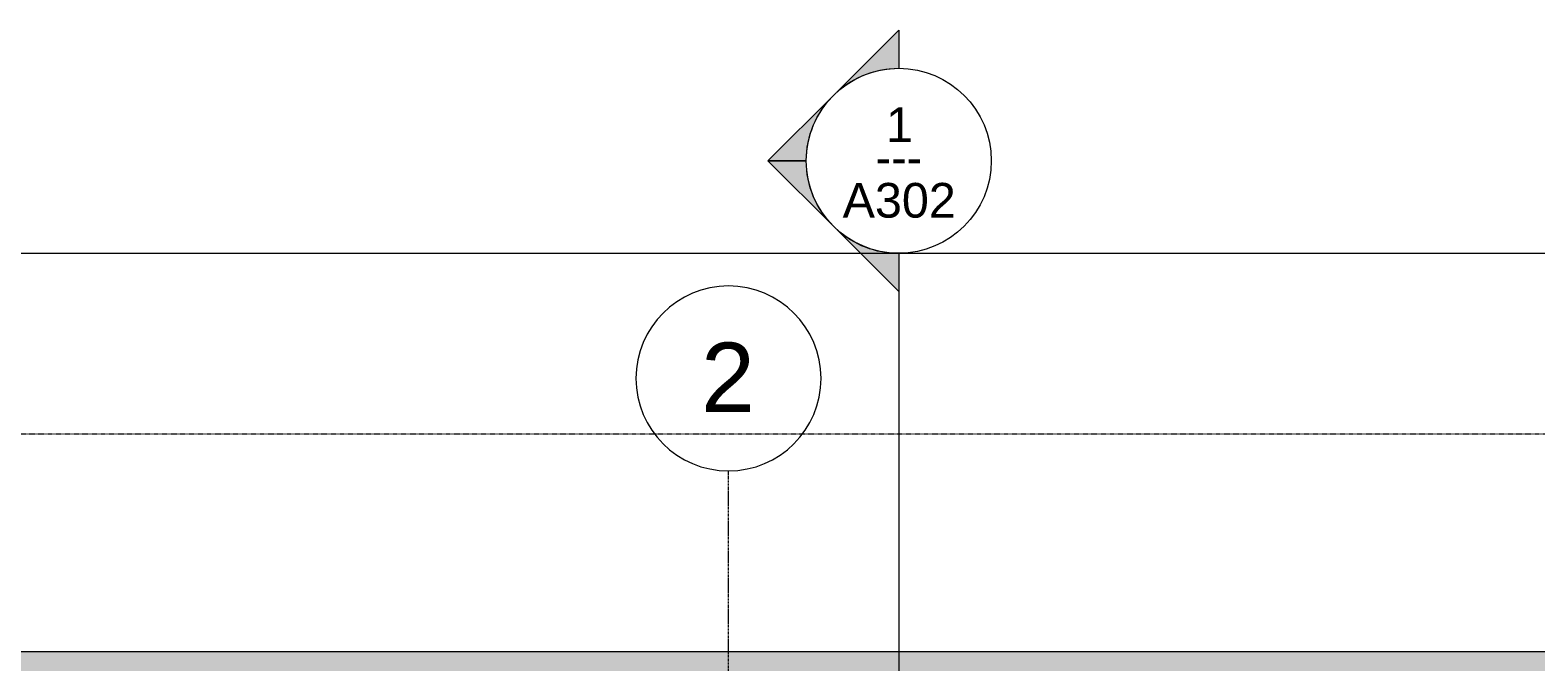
# Model space of a CAD drawing. Header units: inches. Extents: x -4179 to 1631, y -360 to 585.
# Drawn here: x -3335.5 to -2944.9, y 420.9 to 584.9 of the extents above; entities that cross this region are included whole.
import ezdxf

# ---------------------------------------------------------------- set-up
doc = ezdxf.new("R2010")
doc.units = ezdxf.units.IN
doc.header["$MEASUREMENT"] = 0
doc.linetypes.add('Aligning Line 1_8_', pattern=[0.25, 0.125, -0.125])
doc.linetypes.add('Grid Line 1_2_', pattern=[0.875, 0.5, -0.125, 0.125, -0.125])
for name, color, linetype, lineweight in [('0-1', 7, 'Continuous', 5), ('A-WALL', 113, 'Continuous', 13), ('G-ANNO-SYMB', 111, 'Aligning Line 1_8_', 9), ('G-ANNO-SYMB-1', 254, 'Aligning Line 1_8_', 9), ('G-ANNO-SYMB-2', 147, 'Aligning Line 1_8_', 9), ('G-ANNO-SYMB-3', 111, 'Continuous', 9), ('S-GRID-1', 1, 'Grid Line 1_2_', 9), ('S-GRID-IDEN', 1, 'Continuous', 9)]:
    doc.layers.add(name, color=color, linetype=linetype, lineweight=lineweight)
doc.styles.add('Arial', font='arial.ttf', dxfattribs={"height": 9})
doc.styles.add('Arial_1', font='arial.ttf', dxfattribs={"height": 18})
doc.styles.add('Century Gothic', font='ufonts.com_century-gothic.ttf', dxfattribs={"height": 9})

# ---------------------------------------------------------------- blocks, each defined once
blk = doc.blocks.new('CTR - 2nd Phase_rvt-1-BUILDING ELEVATION - WEST')
at = {"layer": 'G-ANNO-SYMB-1'}
blk.add_line((-1910.9, 526.95), (-4072, 526.95), dxfattribs=at)
blk = doc.blocks.new('CTR - 1st Phase - Common Walls_rvt-1-BUILDING ELEVATION - WEST')
at = {"layer": 'G-ANNO-SYMB-2'}
for p, q in [((-1910.9, 526.95), (-4072, 526.95)), ((-1910.9, 526.95), (-4072, 526.95)), ((-1910.96, 526.95), (-4071.96, 526.95)), ((-1910.9, 480), (-4072, 480))]:
    blk.add_line(p, q, dxfattribs=at)
blk = doc.blocks.new('CTR - 1st Phase -Stairs _ Elevators_rvt-1-BUILDING ELEVATION - WEST')
at = {"layer": 'G-ANNO-SYMB-2'}
blk.add_line((-1910.96, 526.95), (-4071.96, 526.95), dxfattribs=at)
blk = doc.blocks.new('Basic Wall _ EXT - FIBER CEMENT - SMALL - ___-2145937-BUILDING ELEVATION - WEST')
at = {"layer": 'A-WALL'}
blk.add_hatch(color=256, dxfattribs=at).paths.add_polyline_path([(-2269.67, 418.54), (-2061.36, 418.54), (-2061.36, 423.66), (-3867.29, 423.66), (-3867.29, 418.54), (-2273.89, 418.54)], flags=0)
blk.add_line((-3867.29, 423.66), (-2061.36, 423.66), dxfattribs=at)
blk = doc.blocks.new('Grid - Grid Head - Circle-50561-BUILDING ELEVATION - WEST')
at = {"layer": 'S-GRID-IDEN'}
for start, end in [(0, 180), (180, 360)]:
    blk.add_arc((-3481.32, 494.5), 24, start, end, dxfattribs=at)
blk = doc.blocks.new('Section - Section Head - Filled-22785-BUILDING ELEVATION - WEST')
at = {"layer": 'G-ANNO-SYMB-3'}
h = blk.add_hatch(color=256, dxfattribs=at)
edge = h.paths.add_edge_path(flags=0)
edge.add_line((-2563.93, -42.87), (-2547.82, -26.77))
edge.add_line((-2547.82, -26.77), (-2547.82, -36.68))
edge.add_arc((-2547.82, -60.71), 24.03, 90, 132.0784)
h = blk.add_hatch(color=256, dxfattribs=at)
edge = h.paths.add_edge_path(flags=0)
edge.add_arc((-2547.82, -60.71), 24, 135, 180)
edge.add_line((-2571.82, -60.71), (-2581.76, -60.71))
edge.add_line((-2581.76, -60.71), (-2564.79, -43.74))
h = blk.add_hatch(color=256, dxfattribs=at)
edge = h.paths.add_edge_path(flags=0)
edge.add_line((-2564.79, -77.68), (-2581.76, -60.71))
edge.add_line((-2581.76, -60.71), (-2571.82, -60.71))
edge.add_arc((-2547.82, -60.71), 24, 180, 225)
h = blk.add_hatch(color=256, dxfattribs=at)
edge = h.paths.add_edge_path(flags=0)
edge.add_arc((-2547.82, -60.71), 24.03, 227.9216, 270)
edge.add_line((-2547.82, -84.74), (-2547.82, -94.65))
edge.add_line((-2547.82, -94.65), (-2563.93, -78.54))
for p, q in [((-2547.82, -26.77), (-2563.93, -42.87)), ((-2547.82, -36.68), (-2547.82, -26.77)), ((-2564.79, -43.74), (-2581.76, -60.71)), ((-2571.82, -60.71), (-2581.76, -60.71)), ((-2581.76, -60.71), (-2564.79, -77.68)), ((-2581.76, -60.71), (-2571.82, -60.71)), ((-2563.93, -78.54), (-2547.82, -94.65)), ((-2547.82, -94.65), (-2547.82, -84.74))]:
    blk.add_line(p, q, dxfattribs=at)
for centre, radius, start, end in [((-2547.82, -60.74), 24, 90, 270), ((-2547.82, -60.71), 24.03, 90, 132.0784), ((-2547.82, -60.74), 24, 270, 90), ((-2547.82, -60.71), 24, 135, 180), ((-2547.82, -60.71), 24, 180, 225), ((-2547.82, -60.71), 24.03, 227.9216, 270)]:
    blk.add_arc(centre, radius, start, end, dxfattribs=at)

msp = doc.modelspace()

# ---------------------------------------------------------------- linework, layer by layer
at = {"layer": 'G-ANNO-SYMB'}
for p, q in [((-1910.8965, 526.9531), (-4072.0005, 526.9531)), ((-1910.8965, 480), (-4072.0005, 480))]:
    msp.add_line(p, q, dxfattribs=at)
at = {"layer": 'G-ANNO-SYMB-3'}
msp.add_line((-3110.1488, 526.9531), (-3110.1488, -183.0803), dxfattribs=at)
at = {"layer": 'S-GRID-1'}
msp.add_line((-3154.3237, -159.8356), (-3154.3237, 470.5), dxfattribs=at)

# ---------------------------------------------------------------- block references
at = {"layer": '0-1'}
for name in ['CTR - 2nd Phase_rvt-1-BUILDING ELEVATION - WEST', 'CTR - 1st Phase - Common Walls_rvt-1-BUILDING ELEVATION - WEST', 'CTR - 1st Phase -Stairs _ Elevators_rvt-1-BUILDING ELEVATION - WEST']:
    msp.add_blockref(name, (0, 0), dxfattribs=at)
at = {"layer": 'A-WALL'}
msp.add_blockref('Basic Wall _ EXT - FIBER CEMENT - SMALL - ___-2145937-BUILDING ELEVATION - WEST', (0, 0), dxfattribs=at)
at = {"layer": 'G-ANNO-SYMB-3', "extrusion": (0, 0, -1), "rotation": 180}
msp.add_blockref('Section - Section Head - Filled-22785-BUILDING ELEVATION - WEST', (562.3276, 490.2459), dxfattribs=at)
at = {"layer": 'S-GRID-IDEN'}
msp.add_blockref('Grid - Grid Head - Circle-50561-BUILDING ELEVATION - WEST', (327, 0), dxfattribs=at)

# ---------------------------------------------------------------- texts
at = {"layer": 'G-ANNO-SYMB-3', "char_height": 9, "attachment_point": 1}
for s, insert, width, style in [('1', (-3113.4697, 564.8617), 8.484, 'Arial'), ('---', (-3116.1211, 556.355), 15.453, 'Century Gothic'), ('A302', (-3124.7138, 545.2255), 35.754, 'Arial')]:
    msp.add_mtext(s, dxfattribs=dict(at, insert=insert, width=width, style=style))
at = {"layer": 'S-GRID-IDEN', "insert": (-3161.4528, 503.7879), "char_height": 18, "width": 16.968, "attachment_point": 1, "style": 'Arial_1'}
msp.add_mtext('2', dxfattribs=at)

doc.saveas('drawing.dxf')
